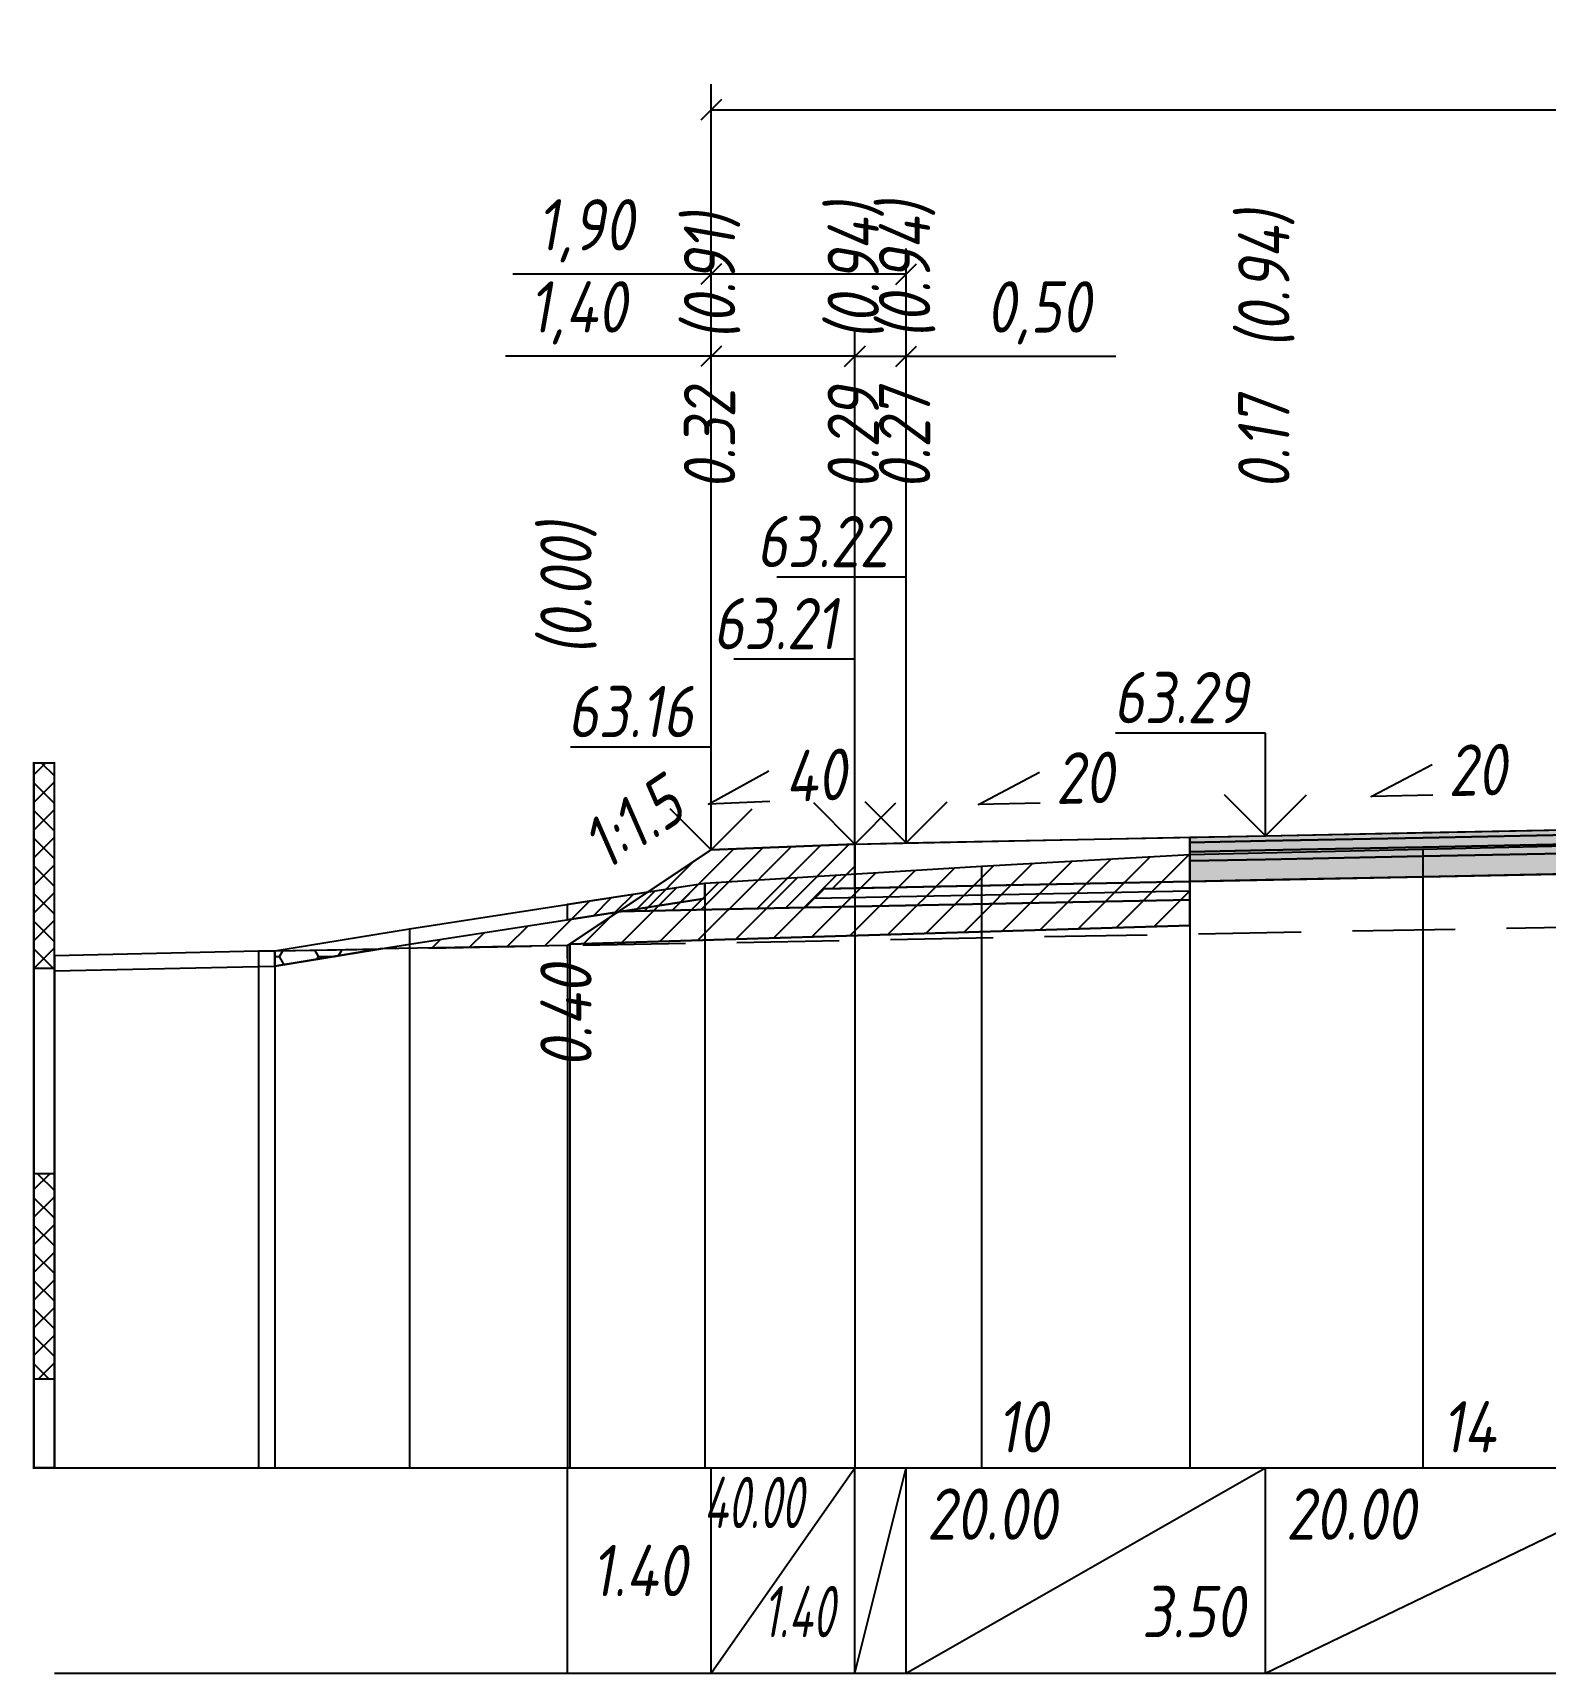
# Model space of a CAD drawing. Extents: x -717 to 1451, y -133302 to 233.
# Drawn here: x 78.9 to 152.6, y -46020 to -45940.1 of the extents above; entities that cross this region are included whole.
import ezdxf
from ezdxf.enums import TextEntityAlignment as Align

# ---------------------------------------------------------------- set-up
doc = ezdxf.new("R2010")
doc.units = 0
doc.linetypes.add('штриховая', pattern=[0.75, 0.5, -0.25])
for name, color, linetype in [('Интерполированный поперечник', 2, 'Continuous'), ('Код_514', 1, 'Continuous'), ('Контур_0', 7, 'Continuous'), ('Контур_2521', 7, 'Continuous'), ('Контур_2564', 7, 'Continuous'), ('Контур_2660', 7, 'Continuous'), ('Контур_2665', 7, 'Continuous'), ('Контур_400', 7, 'Continuous'), ('Контур_508', 7, 'Continuous'), ('Контур_512', 7, 'Continuous'), ('Контур_513', 7, 'Continuous'), ('Контур_818', 7, 'Continuous'), ('Красный поперечник', 1, 'Continuous'), ('Линейка абсолютных высот', 7, 'Continuous'), ('Объём_2501', 7, 'Continuous'), ('Объём_2564', 7, 'Continuous'), ('Объём_2650', 7, 'Continuous'), ('Объём_2660', 7, 'Continuous'), ('Объём_2661', 7, 'Continuous'), ('Объём_2663', 7, 'Continuous'), ('Объём_2665', 7, 'Continuous'), ('Объём_2666', 7, 'Continuous'), ('Объём_2753', 7, 'Continuous'), ('Откосы', 7, 'Continuous'), ('Отметки покрытия', 7, 'Continuous'), ('Рабочие отметки', 7, 'Continuous'), ('Рабочие отметки доп.', 7, 'Continuous'), ('Слои выравнивания', 7, 'Continuous'), ('Таблица', 7, 'Continuous'), ('Уклоны проезжей части', 7, 'Continuous'), ('Черный поперечник', 3, 'Continuous')]:
    doc.layers.add(name, color=color, linetype=linetype)
for name, color, linetype, true_color in [('Контур_2540', 2, 'Continuous', 0xffff00), ('Контур_2560', 2, 'Continuous', 0xffff00), ('Контур_2561', 7, 'Continuous', 0xff8040), ('Контур_2562', 3, 'Continuous', 0x00ff00), ('Контур_2563', 7, 'Continuous', 0xff8000), ('Контур_2570', 7, 'Continuous', 0x80ff00), ('Контур_2725', 7, 'Continuous', 0x323232), ('Контур_2736', 4, 'Continuous', 0x00ffff), ('Контур_2737', 4, 'Continuous', 0x00ffff), ('Контур_2738', 4, 'Continuous', 0x00ffff), ('Контур_2739', 4, 'Continuous', 0x00ffff), ('Контур_2741', 4, 'Continuous', 0x00ffff), ('Контур_2742', 4, 'Continuous', 0x00ffff), ('Контур_2743', 4, 'Continuous', 0x00ffff), ('Контур_2744', 7, 'Continuous', 0xa4ffff), ('Контур_2745', 7, 'Continuous', 0xa4ffff), ('Контур_2747', 4, 'Continuous', 0x00ffff), ('Контур_2748', 4, 'Continuous', 0x00ffff), ('Контур_2749', 4, 'Continuous', 0x00ffff), ('Контур_2750', 4, 'Continuous', 0x00ffff), ('Контур_2751', 4, 'Continuous', 0x00ffff), ('Контур_2752', 4, 'Continuous', 0x00ffff), ('Контур_2760', 7, 'Continuous', 0x323232), ('Контур_2761', 7, 'Continuous', 0x323232), ('Контур_2762', 7, 'Continuous', 0x323232), ('Контур_2763', 7, 'Continuous', 0x323232), ('Контур_402', 7, 'Continuous', 0xff6464), ('Контур_703', 4, 'Continuous', 0x00ffff), ('Контур_705', 4, 'Continuous', 0x00ffff), ('Контур_707', 4, 'Continuous', 0x00ffff), ('Контур_720', 131, 'Continuous', 0xaaffff), ('Объём_2500', 7, 'Continuous', 0xc0c0c0), ('Объём_2520', 7, 'Continuous', 0x80ffff), ('Объём_2540', 2, 'Continuous', 0xffff00), ('Объём_2560', 2, 'Continuous', 0xffff00), ('Объём_2561', 7, 'Continuous', 0xff8040), ('Объём_2562', 3, 'Continuous', 0x00ff00), ('Объём_2563', 7, 'Continuous', 0xff8000), ('Объём_2570', 7, 'Continuous', 0x80ff00), ('Объём_2600', 7, 'Continuous', 0x808000), ('Объём_2746', 2, 'Continuous', 0xffff00)]:
    doc.layers.add(name, color=color, linetype=linetype, true_color=true_color)
doc.styles.get("Standard").update_dxf_attribs({"font": 'txt', "height": 2.5})
doc.styles.add('М', font='romand.shx', dxfattribs={"width": 0.8, "oblique": 10, "height": 2.5})
doc.dimstyles.new('ISO-25', dxfattribs={"dimtxt": 2.5, "dimasz": 2.5, "dimexe": 1.25, "dimexo": 0.625, "dimtad": 1, "dimtxsty": 'Standard', "dimcen": 2.5, "dimadec": 0, "dimazin": 0, "dimtfac": 1, "dimtmove": 0, "dimatfit": 3, "dimfxl": 1, "dimarcsym": 0})
pattern_1 = [(45.0000013, (0, 0), (-0.67351924, 0.673519211), []), (135.0000003, (0, 0), (-0.673519222, -0.67351923), [])]

# ---------------------------------------------------------------- blocks, each defined once
blk = doc.blocks.new('_Oblique')
at = {"color": 0, "linetype": 'ByBlock', "lineweight": -2}
blk.add_line((-0.5, -0.5), (0.5, 0.5), dxfattribs=at)
blk = doc.blocks.new('*D1083')
at = {"color": 0, "lineweight": -2, "transparency": 16777216}
for p, q in [((111.994, -45979.335), (111.994, -45954.615)), ((118.994, -45979.055), (118.994, -45954.615)), ((111.994, -45955.865), (101.969, -45955.865)), ((118.994, -45955.865), (111.994, -45955.865))]:
    blk.add_line(p, q, dxfattribs=at)
at = {"layer": 'Defpoints', "color": 0, "transparency": 16777216}
for p in [(118.994, -45955.865), (118.994, -45979.68), (111.994, -45979.96)]:
    blk.add_point(p, dxfattribs=at)
at = {"color": 0, "lineweight": -2, "transparency": 16777216, "rotation": 180}
blk.add_blockref('_Oblique', (111.994, -45955.865), dxfattribs=at)
at = {"color": 0, "lineweight": -2, "transparency": 16777216}
blk.add_blockref('_Oblique', (118.994, -45955.865), dxfattribs=at)
at = {"color": 0, "transparency": 16777216, "insert": (105.509, -45953.752), "char_height": 2.5, "width": 8.75, "attachment_point": 5, "style": 'М'}
blk.add_mtext('1,40', dxfattribs=at)
blk = doc.blocks.new('*D1085')
at = {"color": 0, "lineweight": -2, "transparency": 16777216}
for p, q in [((118.994, -45979.055), (118.994, -45954.615)), ((121.494, -45979.005), (121.494, -45954.615)), ((118.994, -45955.865), (121.494, -45955.865)), ((121.494, -45955.865), (131.708, -45955.865))]:
    blk.add_line(p, q, dxfattribs=at)
at = {"layer": 'Defpoints', "color": 0, "transparency": 16777216}
for p in [(121.494, -45955.865), (118.994, -45979.68), (121.494, -45979.63)]:
    blk.add_point(p, dxfattribs=at)
at = {"color": 0, "lineweight": -2, "transparency": 16777216, "rotation": 180}
blk.add_blockref('_Oblique', (118.994, -45955.865), dxfattribs=at)
at = {"color": 0, "lineweight": -2, "transparency": 16777216}
blk.add_blockref('_Oblique', (121.494, -45955.865), dxfattribs=at)
at = {"color": 0, "transparency": 16777216, "insert": (127.946, -45953.752), "char_height": 2.5, "width": 9.16667, "attachment_point": 5, "style": 'М'}
blk.add_mtext('0,50', dxfattribs=at)
blk = doc.blocks.new('*D1088')
at = {"color": 0, "lineweight": -2, "transparency": 16777216}
for p, q in [((111.994, -45979.335), (111.994, -45950.615)), ((121.494, -45979.005), (121.494, -45950.615)), ((111.994, -45951.865), (102.332, -45951.865)), ((121.494, -45951.865), (111.994, -45951.865))]:
    blk.add_line(p, q, dxfattribs=at)
at = {"layer": 'Defpoints', "color": 0, "transparency": 16777216}
for p in [(121.494, -45951.865), (121.494, -45979.63), (111.994, -45979.96)]:
    blk.add_point(p, dxfattribs=at)
at = {"color": 0, "lineweight": -2, "transparency": 16777216, "rotation": 180}
blk.add_blockref('_Oblique', (111.994, -45951.865), dxfattribs=at)
at = {"color": 0, "lineweight": -2, "transparency": 16777216}
blk.add_blockref('_Oblique', (121.494, -45951.865), dxfattribs=at)
at = {"color": 0, "transparency": 16777216, "insert": (105.872, -45949.752), "char_height": 2.5, "width": 8.75, "attachment_point": 5, "style": 'М'}
blk.add_mtext('1,90', dxfattribs=at)
blk = doc.blocks.new('*D1089')
at = {"color": 0, "lineweight": -2, "transparency": 16777216}
for p, q in [((111.994, -45979.335), (111.994, -45942.615)), ((207.494, -45979.335), (207.494, -45942.615)), ((111.994, -45943.865), (207.494, -45943.865))]:
    blk.add_line(p, q, dxfattribs=at)
at = {"layer": 'Defpoints', "color": 0, "transparency": 16777216}
for p in [(207.494, -45943.865), (111.994, -45979.96), (207.494, -45979.96)]:
    blk.add_point(p, dxfattribs=at)
at = {"color": 0, "lineweight": -2, "transparency": 16777216, "rotation": 180}
blk.add_blockref('_Oblique', (111.994, -45943.865), dxfattribs=at)
at = {"color": 0, "lineweight": -2, "transparency": 16777216}
blk.add_blockref('_Oblique', (207.494, -45943.865), dxfattribs=at)
at = {"color": 0, "transparency": 16777216, "insert": (159.744, -45941.752), "char_height": 2.5, "width": 10.41667, "attachment_point": 5, "style": 'М'}
blk.add_mtext('19,10', dxfattribs=at)

msp = doc.modelspace()

# ---------------------------------------------------------------- hatches: boundary and pattern name
at = {"layer": 'Линейка абсолютных высот'}
h = msp.add_hatch(dxfattribs=at)
h.set_pattern_fill('ANSI37', scale=0.3, style=0)
h.set_pattern_definition(pattern_1)
h.paths.add_polyline_path([(80, -45985.673), (80, -45975.673), (79, -45975.673), (79, -45985.673)])
h = msp.add_hatch(dxfattribs=at)
h.set_pattern_fill('ANSI37', scale=0.3, style=0)
h.set_pattern_definition(pattern_1)
h.paths.add_polyline_path([(80, -46005.673), (80, -45995.673), (79, -45995.673), (79, -46005.673)])
at = {"layer": 'Объём_2563'}
h = msp.add_hatch(dxfattribs=at)
h.set_pattern_fill('ANSI31', color=256, scale=0.3)
h.paths.add_polyline_path([(111.994, -45979.898), (118.994, -45979.618), (118.994, -45981.768), (117.494, -45981.798), (116.576, -45982.716), (107.494, -45982.898)])
at = {"layer": 'Объём_2570'}
h = msp.add_hatch(dxfattribs=at)
h.set_pattern_fill('ANSI31', color=256, scale=0.2)
h.paths.add_polyline_path([(111.692, -45982.267), (105, -45983.303), (105, -45982.553), (111.692, -45981.517)])
at = {"layer": 'Объём_2600'}
h = msp.add_hatch(dxfattribs=at)
h.set_pattern_fill('ANSI31', color=6, scale=0.4)
h.paths.add_polyline_path([(125.168, -45980.698), (135.314, -45980.126), (135.314, -45983.585), (105.103, -45984.492), (105, -45984.56), (95.879, -45984.729), (97.305, -45984.495), (111.692, -45982.267), (111.692, -45981.517)])
h = msp.add_hatch(dxfattribs=at)
h.set_pattern_fill('HONEY', color=5, scale=0.3)
h.paths.add_polyline_path([(90.743, -45985.574), (90.743, -45984.824), (95.879, -45984.729)])
at = {"layer": 'Слои выравнивания'}
for color, points in [(2, [(135.314, -45979.291), (138.994, -45979.218), (146.661, -45979.064), (158.539, -45978.827), (159.744, -45978.803), (159.744, -45979.053), (158.539, -45979.077), (146.661, -45979.314), (138.994, -45979.468), (135.314, -45979.541)]), (3, [(135.314, -45979.541), (138.994, -45979.468), (146.661, -45979.314), (158.539, -45979.077), (159.744, -45979.053), (159.744, -45979.503), (158.539, -45979.527), (146.661, -45979.764), (138.994, -45979.918), (135.314, -45979.991)]), (4, [(135.314, -45979.991), (138.994, -45979.918), (146.661, -45979.764), (158.539, -45979.527), (159.744, -45979.503), (159.744, -45979.953), (158.539, -45979.977), (146.661, -45980.214), (138.994, -45980.368), (135.314, -45980.441)]), (5, [(135.314, -45980.441), (138.994, -45980.368), (146.661, -45980.214), (158.539, -45979.977), (159.744, -45979.953), (159.744, -45980.953), (158.539, -45980.977), (146.661, -45981.214), (138.994, -45981.368), (135.314, -45981.441)])]:
    msp.add_hatch(color=color, dxfattribs=at).paths.add_polyline_path(points)

# ---------------------------------------------------------------- linework, layer by layer
at = {"layer": 'Интерполированный поперечник', "linetype": 'штриховая', "ltscale": 10, "flags": 128}
msp.add_lwpolyline([(90.743, -45984.824), (211.981, -45982.58)], dxfattribs=at)
at = {"layer": 'Код_514'}
for p, q in [((105, -46020), (105, -46010)), ((111.994, -46020), (111.994, -46010)), ((111.994, -46020), (118.994, -46010)), ((118.994, -46020), (118.994, -46010)), ((118.994, -46020), (121.494, -46010)), ((121.494, -46020), (121.494, -46010)), ((121.494, -46020), (138.994, -46010)), ((138.994, -46020), (138.994, -46010)), ((138.994, -46020), (159.744, -46010))]:
    msp.add_line(p, q, dxfattribs=at)
at = {"layer": 'Контур_0', "flags": 128}
for points in [[(121.494, -45981.718), (118.994, -45981.768), (118.994, -45979.618), (135.314, -45979.291), (135.314, -45981.441), (121.494, -45981.718), (121.494, -45981.718)], [(111.994, -45979.898), (105, -45984.56), (105, -45984.56), (105, -45984.56), (105, -45984.56), (105, -45984.56), (105, -45984.56), (105, -45984.56), (105, -45984.56), (105, -45984.56), (105, -45984.56), (105, -45984.56), (105, -45984.56), (105, -45984.56), (105, -45984.56), (105, -45985.199)], [(111.994, -45979.898), (105, -45984.56), (105, -45984.56), (105, -45984.56), (105, -45984.56), (105, -45984.56), (105, -45984.56), (105, -45984.56), (105, -45984.56), (105, -45984.56), (105, -45984.56), (105, -45984.56), (105, -45984.56), (105, -45984.56), (105, -45984.56), (105, -45985.199), (105, -45985.199), (105, -45984.56), (105, -45984.56), (105, -45984.56), (105, -45984.56), (105, -45984.56), (105, -45984.56), (105, -45984.56), (105, -45984.56), (105, -45984.56), (105, -45984.56), (105, -45984.56), (105, -45984.56), (105, -45984.56)], [(117.494, -45981.798), (135.314, -45981.441), (135.314, -45982.341), (116.576, -45982.716), (117.494, -45981.798), (117.494, -45981.798)], [(107.494, -45982.898), (116.576, -45982.716), (117.494, -45981.798), (118.994, -45981.768)]]:
    msp.add_lwpolyline(points, dxfattribs=at)
at = {"layer": 'Контур_2521', "color": 250, "flags": 128}
msp.add_lwpolyline([(117.035, -45982.257), (135.314, -45981.891)], dxfattribs=at)
at = {"layer": 'Контур_2540', "flags": 128}
msp.add_lwpolyline([(116.576, -45982.716), (135.314, -45982.341), (135.314, -45983.585), (105.103, -45984.492), (107.494, -45982.898), (116.576, -45982.716), (116.576, -45982.716)], dxfattribs=at)
at = {"layer": 'Контур_2560', "flags": 128}
msp.add_lwpolyline([(111.994, -45979.898), (111.994, -45979.898), (111.994, -45979.898), (118.994, -45979.618)], dxfattribs=at)
at = {"layer": 'Контур_2561', "flags": 128}
msp.add_lwpolyline([(118.994, -45979.618), (118.994, -45979.618), (111.994, -45979.898), (111.994, -45979.898), (118.994, -45979.618)], dxfattribs=at)
at = {"layer": 'Контур_2562', "flags": 128}
msp.add_lwpolyline([(111.994, -45979.898), (111.994, -45979.898), (111.994, -45979.898), (111.994, -45979.898), (111.994, -45979.898)], dxfattribs=at)
at = {"layer": 'Контур_2563', "flags": 128}
msp.add_lwpolyline([(111.994, -45979.898), (118.994, -45979.618), (118.994, -45981.768), (117.494, -45981.798), (116.576, -45982.716), (107.494, -45982.898), (111.994, -45979.898), (111.994, -45979.898)], dxfattribs=at)
at = {"layer": 'Контур_2564', "flags": 128}
msp.add_lwpolyline([(111.994, -45979.898), (118.994, -45979.618)], dxfattribs=at)
at = {"layer": 'Контур_2570', "flags": 128}
msp.add_lwpolyline([(80, -45985.794), (89.952, -45985.576), (90.743, -45985.574), (90.743, -45985.574), (97.305, -45984.495), (111.692, -45982.267), (111.692, -45981.517), (125.168, -45980.698), (135.314, -45980.126), (146.661, -45979.869), (158.539, -45979.594), (159.744, -45979.608), (168.992, -45979.715), (180.336, -45979.839), (194.356, -45980.77), (205.773, -45981.367), (205.773, -45982.117), (207.655, -45982.449), (211.981, -45983.33), (211.981, -45983.33), (226.391, -45982.493), (243.969, -45981.523), (262.995, -45981.115)], dxfattribs=at)
at = {"layer": 'Контур_2660', "flags": 128}
msp.add_lwpolyline([(105.103, -45984.492), (135.314, -45983.585)], dxfattribs=at)
at = {"layer": 'Контур_2665', "flags": 128}
msp.add_lwpolyline([(111.994, -45979.898), (111.994, -45979.898)], dxfattribs=at)
at = {"layer": 'Контур_2725', "flags": 128}
msp.add_lwpolyline([(135.314, -45981.441), (138.994, -45981.368), (146.661, -45981.214), (158.539, -45980.977), (159.744, -45980.953), (168.992, -45981.137), (172.001, -45981.198), (180.336, -45981.364)], dxfattribs=at)
at = {"layer": 'Контур_2736', "flags": 128}
msp.add_lwpolyline([(111.994, -45979.898), (105, -45984.56)], dxfattribs=at)
at = {"layer": 'Контур_2737', "flags": 128}
msp.add_lwpolyline([(105, -45984.56), (105, -45984.56)], dxfattribs=at)
at = {"layer": 'Контур_2738', "flags": 128}
msp.add_lwpolyline([(105, -45984.56), (105, -45984.56)], dxfattribs=at)
at = {"layer": 'Контур_2739', "flags": 128}
msp.add_lwpolyline([(105, -45984.56), (105, -45984.56)], dxfattribs=at)
at = {"layer": 'Контур_2741', "flags": 128}
msp.add_lwpolyline([(105, -45984.56), (105, -45984.56)], dxfattribs=at)
at = {"layer": 'Контур_2742', "flags": 128}
msp.add_lwpolyline([(105, -45984.56), (105, -45984.56)], dxfattribs=at)
at = {"layer": 'Контур_2743', "flags": 128}
msp.add_lwpolyline([(105, -45984.56), (105, -45984.56)], dxfattribs=at)
at = {"layer": 'Контур_2744', "flags": 128}
msp.add_lwpolyline([(105, -45984.56), (105, -45984.56)], dxfattribs=at)
msp.add_lwpolyline([(105, -45984.56), (105, -45984.56)], dxfattribs=at)
msp.add_lwpolyline([(105, -45984.56), (105, -45984.56)], dxfattribs=at)
msp.add_lwpolyline([(105, -45984.56), (105, -45984.56)], dxfattribs=at)
msp.add_lwpolyline([(105, -45984.56), (105, -45984.56)], dxfattribs=at)
msp.add_lwpolyline([(105, -45984.56), (105, -45984.56)], dxfattribs=at)
at = {"layer": 'Контур_2745', "flags": 128}
msp.add_lwpolyline([(105, -45984.56), (105, -45984.56)], dxfattribs=at)
msp.add_lwpolyline([(105, -45984.56), (105, -45984.56)], dxfattribs=at)
msp.add_lwpolyline([(105, -45984.56), (105, -45984.56)], dxfattribs=at)
msp.add_lwpolyline([(105, -45984.56), (105, -45984.56)], dxfattribs=at)
msp.add_lwpolyline([(105, -45984.56), (105, -45984.56)], dxfattribs=at)
msp.add_lwpolyline([(105, -45984.56), (105, -45984.56)], dxfattribs=at)
at = {"layer": 'Контур_2747', "flags": 128}
msp.add_lwpolyline([(105, -45984.56), (105, -45984.56)], dxfattribs=at)
at = {"layer": 'Контур_2748', "flags": 128}
msp.add_lwpolyline([(105, -45984.56), (105, -45984.56)], dxfattribs=at)
at = {"layer": 'Контур_2749', "flags": 128}
msp.add_lwpolyline([(105, -45984.56), (105, -45984.56)], dxfattribs=at)
at = {"layer": 'Контур_2750', "flags": 128}
msp.add_lwpolyline([(105, -45984.56), (105, -45984.56)], dxfattribs=at)
at = {"layer": 'Контур_2751', "flags": 128}
msp.add_lwpolyline([(105, -45984.56), (105, -45984.56)], dxfattribs=at)
at = {"layer": 'Контур_2752', "flags": 128}
msp.add_lwpolyline([(105, -45984.56), (105, -45984.56)], dxfattribs=at)
at = {"layer": 'Контур_2760', "flags": 128}
msp.add_lwpolyline([(135.314, -45979.291), (138.994, -45979.218), (146.661, -45979.064), (158.539, -45978.827), (159.744, -45978.803), (168.992, -45978.987), (172.001, -45979.048), (180.336, -45979.214)], dxfattribs=at)
at = {"layer": 'Контур_2761', "flags": 128}
msp.add_lwpolyline([(135.314, -45979.541), (138.994, -45979.468), (146.661, -45979.314), (158.539, -45979.077), (159.744, -45979.053), (168.992, -45979.237), (172.001, -45979.298), (180.336, -45979.464)], dxfattribs=at)
at = {"layer": 'Контур_2762', "flags": 128}
msp.add_lwpolyline([(135.314, -45979.991), (138.994, -45979.918), (146.661, -45979.764), (158.539, -45979.527), (159.744, -45979.503), (168.992, -45979.687), (172.001, -45979.748), (180.336, -45979.914)], dxfattribs=at)
at = {"layer": 'Контур_2763', "flags": 128}
msp.add_lwpolyline([(135.314, -45980.441), (138.994, -45980.368), (146.661, -45980.214), (158.539, -45979.977), (159.744, -45979.953), (168.992, -45980.137), (172.001, -45980.198), (180.336, -45980.364)], dxfattribs=at)
at = {"layer": 'Контур_400', "flags": 128}
msp.add_lwpolyline([(118.994, -45979.618), (121.494, -45979.568), (121.494, -45979.568), (121.494, -45979.568), (121.494, -45979.568), (121.494, -45979.568), (121.494, -45979.568), (138.994, -45979.218), (159.744, -45978.803)], dxfattribs=at)
at = {"layer": 'Контур_402', "flags": 128}
msp.add_lwpolyline([(105.103, -45984.492), (135.314, -45983.585), (135.314, -45981.441), (159.744, -45980.953), (180.336, -45981.364), (180.336, -45983.47), (214.386, -45984.492)], dxfattribs=at)
at = {"layer": 'Контур_508', "flags": 128}
msp.add_lwpolyline([(105, -45984.56), (105.103, -45984.492), (135.314, -45983.585), (135.314, -45981.441), (159.744, -45980.953), (180.336, -45981.364), (180.336, -45983.47), (214.386, -45984.492), (222.648, -45990), (224.648, -45990), (237.995, -45981.102)], dxfattribs=at)
at = {"layer": 'Контур_512', "flags": 128}
msp.add_lwpolyline([(105, -45984.56), (105.103, -45984.492), (135.314, -45983.585)], dxfattribs=at)
at = {"layer": 'Контур_513', "flags": 128}
msp.add_lwpolyline([(105, -45984.56), (105.103, -45984.492), (135.314, -45983.585), (135.314, -45981.441), (159.744, -45980.953), (180.336, -45981.364), (180.336, -45983.47), (214.386, -45984.492), (222.648, -45990), (224.648, -45990), (237.995, -45981.102)], dxfattribs=at)
at = {"layer": 'Контур_703', "flags": 128}
for points in [[(111.994, -45979.898), (105, -45984.56)], [(105, -45984.56), (105, -45985.199)]]:
    msp.add_lwpolyline(points, dxfattribs=at)
at = {"layer": 'Контур_705', "flags": 128}
msp.add_lwpolyline([(105, -45984.56), (105, -45984.56)], dxfattribs=at)
at = {"layer": 'Контур_707', "flags": 128}
msp.add_lwpolyline([(105, -45985.199), (105, -45984.56)], dxfattribs=at)
at = {"layer": 'Контур_720', "flags": 128}
msp.add_lwpolyline([(105, -45985.199), (105, -45985.199)], dxfattribs=at)
at = {"layer": 'Контур_818', "flags": 128}
msp.add_lwpolyline([(105, -45983.303), (111.692, -45982.267), (111.692, -45981.517), (125.168, -45980.698), (135.314, -45980.126), (146.661, -45979.869), (158.539, -45979.594), (159.744, -45979.608), (168.992, -45979.715), (180.336, -45979.839), (194.356, -45980.77), (205.773, -45981.367), (205.773, -45982.117), (207.655, -45982.449), (211.981, -45983.33), (211.981, -45983.33), (226.391, -45982.493), (237.995, -45981.852)], dxfattribs=at)
at = {"layer": 'Красный поперечник'}
for p, q in [((138.994, -45979.218), (159.744, -45978.803)), ((111.994, -45979.898), (118.994, -45979.618)), ((118.994, -45979.618), (121.494, -45979.568)), ((121.494, -45979.568), (138.994, -45979.218)), ((105, -45984.56), (111.994, -45979.898)), ((135.314, -45983.585), (135.314, -46010)), ((105, -45984.56), (105, -46010)), ((105.103, -45984.492), (105.103, -46010))]:
    msp.add_line(p, q, dxfattribs=at)
at = {"layer": 'Линейка абсолютных высот', "color": 7, "const_width": 0.1, "flags": 128}
for points in [[(80, -45985.673), (80, -45975.673), (79, -45975.673), (79, -45985.673), (80, -45985.673)], [(80, -45995.673), (80, -45985.673), (79, -45985.673), (79, -45995.673), (80, -45995.673)], [(80, -46005.673), (80, -45995.673), (79, -45995.673), (79, -46005.673), (80, -46005.673)], [(80, -46010), (80, -46005.673), (79, -46005.673), (79, -46010), (80, -46010)]]:
    msp.add_lwpolyline(points, dxfattribs=at)
at = {"layer": 'Объём_2500', "flags": 128}
msp.add_lwpolyline([(121.494, -45981.718), (118.994, -45981.768), (118.994, -45979.618), (135.314, -45979.291), (135.314, -45981.441), (121.494, -45981.718), (121.494, -45981.718)], dxfattribs=at)
at = {"layer": 'Объём_2501', "flags": 128}
msp.add_lwpolyline([(118.994, -45979.618), (121.494, -45979.568), (121.494, -45979.568), (121.494, -45979.568), (121.494, -45979.568), (121.494, -45979.568), (121.494, -45979.568), (138.994, -45979.218), (159.744, -45978.803)], dxfattribs=at)
at = {"layer": 'Объём_2520', "color": 250, "flags": 128}
msp.add_lwpolyline([(117.494, -45981.798), (135.314, -45981.441), (135.314, -45982.341), (116.576, -45982.716), (117.494, -45981.798), (117.494, -45981.798)], dxfattribs=at)
at = {"layer": 'Объём_2540', "flags": 128}
msp.add_lwpolyline([(116.576, -45982.716), (135.314, -45982.341), (135.314, -45983.585), (105.103, -45984.492), (107.494, -45982.898), (116.576, -45982.716), (116.576, -45982.716)], dxfattribs=at)
at = {"layer": 'Объём_2560', "flags": 128}
msp.add_lwpolyline([(111.994, -45979.898), (111.994, -45979.898), (111.994, -45979.898), (118.994, -45979.618)], dxfattribs=at)
at = {"layer": 'Объём_2561', "flags": 128}
msp.add_lwpolyline([(118.994, -45979.618), (118.994, -45979.618), (111.994, -45979.898), (111.994, -45979.898), (118.994, -45979.618)], dxfattribs=at)
at = {"layer": 'Объём_2562', "flags": 128}
msp.add_lwpolyline([(111.994, -45979.898), (111.994, -45979.898), (111.994, -45979.898), (111.994, -45979.898), (111.994, -45979.898)], dxfattribs=at)
at = {"layer": 'Объём_2563', "color": 250, "flags": 128}
msp.add_lwpolyline([(111.994, -45979.898), (118.994, -45979.618), (118.994, -45981.768), (117.494, -45981.798), (116.576, -45982.716), (107.494, -45982.898), (111.994, -45979.898), (111.994, -45979.898)], dxfattribs=at)
at = {"layer": 'Объём_2564', "flags": 128}
msp.add_lwpolyline([(111.994, -45979.898), (118.994, -45979.618)], dxfattribs=at)
at = {"layer": 'Объём_2570', "flags": 128}
msp.add_lwpolyline([(111.692, -45982.267), (105, -45983.303), (105, -45982.553), (111.692, -45981.517), (111.692, -45982.267), (111.692, -45982.267)], dxfattribs=at)
at = {"layer": 'Объём_2600', "color": 5, "flags": 128}
msp.add_lwpolyline([(90.743, -45985.574), (90.743, -45984.824), (95.879, -45984.729), (90.743, -45985.574), (90.743, -45985.574)], dxfattribs=at)
at = {"layer": 'Объём_2650', "color": 6, "flags": 128}
msp.add_lwpolyline([(125.168, -45980.698), (135.314, -45980.126), (135.314, -45983.585), (105.103, -45984.492), (105, -45984.56), (95.879, -45984.729), (97.305, -45984.495), (111.692, -45982.267), (111.692, -45981.517), (125.168, -45980.698), (125.168, -45980.698)], dxfattribs=at)
at = {"layer": 'Объём_2660', "flags": 128}
msp.add_lwpolyline([(105.103, -45984.492), (135.314, -45983.585)], dxfattribs=at)
at = {"layer": 'Объём_2661', "flags": 128}
msp.add_lwpolyline([(111.994, -45979.898), (105, -45984.56)], dxfattribs=at)
at = {"layer": 'Объём_2663', "flags": 128}
msp.add_lwpolyline([(105, -45984.56), (105, -45985.199), (105, -45984.56)], dxfattribs=at)
at = {"layer": 'Объём_2665', "flags": 128}
msp.add_lwpolyline([(111.994, -45979.898), (111.994, -45979.898)], dxfattribs=at)
at = {"layer": 'Объём_2666', "flags": 128}
msp.add_lwpolyline([(111.994, -45979.898), (105, -45984.56)], dxfattribs=at)
at = {"layer": 'Объём_2746', "flags": 128}
msp.add_lwpolyline([(111.692, -45982.267), (111.692, -45981.517), (125.168, -45980.698), (135.314, -45980.126), (135.314, -45983.585), (105.103, -45984.492), (107.457, -45982.923), (111.692, -45982.267), (111.692, -45982.267)], dxfattribs=at)
at = {"layer": 'Объём_2753', "flags": 128}
msp.add_lwpolyline([(135.314, -45979.291), (135.314, -45979.291)], dxfattribs=at)
at = {"layer": 'Откосы', "color": 1, "flags": 128}
for points in [[(147.144, -45977.243), (144.144, -45977.303), (147.114, -45975.744)], [(114.858, -45977.552), (111.86, -45977.672), (114.798, -45976.053)], [(128.019, -45977.626), (125.019, -45977.686), (127.989, -45976.126)]]:
    msp.add_lwpolyline(points, dxfattribs=at)
at = {"layer": 'Отметки покрытия', "color": 1}
for p, q in [((121.494, -45966.618), (115.194, -45966.618)), ((121.494, -45979.568), (121.494, -45966.618)), ((118.994, -45970.618), (113.094, -45970.618)), ((118.994, -45979.618), (118.994, -45970.618)), ((138.994, -45974.218), (131.694, -45974.218)), ((138.994, -45979.218), (138.994, -45974.218)), ((111.994, -45974.898), (105.144, -45974.898)), ((111.994, -45979.898), (111.994, -45974.898)), ((138.994, -45979.218), (136.994, -45977.218)), ((138.994, -45979.218), (140.994, -45977.218)), ((111.994, -45979.898), (109.994, -45977.898)), ((111.994, -45979.898), (113.994, -45977.898)), ((118.994, -45979.618), (116.994, -45977.618)), ((118.994, -45979.618), (120.994, -45977.618)), ((121.494, -45979.568), (119.494, -45977.568)), ((121.494, -45979.568), (123.494, -45977.568))]:
    msp.add_line(p, q, dxfattribs=at)
at = {"layer": 'Слои выравнивания'}
for p, q in [((118.994, -45979.618), (118.994, -46010)), ((135.314, -45979.291), (135.314, -46010))]:
    msp.add_line(p, q, dxfattribs=at)
at = {"layer": 'Слои выравнивания', "color": 2, "flags": 128}
msp.add_lwpolyline([(135.314, -45979.291), (138.994, -45979.218), (146.661, -45979.064), (158.539, -45978.827), (159.744, -45978.803), (159.744, -45979.053), (158.539, -45979.077), (146.661, -45979.314), (138.994, -45979.468), (135.314, -45979.541)], close=True, dxfattribs=at)
at = {"layer": 'Слои выравнивания', "color": 3, "flags": 128}
msp.add_lwpolyline([(135.314, -45979.541), (138.994, -45979.468), (146.661, -45979.314), (158.539, -45979.077), (159.744, -45979.053), (159.744, -45979.503), (158.539, -45979.527), (146.661, -45979.764), (138.994, -45979.918), (135.314, -45979.991)], close=True, dxfattribs=at)
at = {"layer": 'Слои выравнивания', "color": 4, "flags": 128}
msp.add_lwpolyline([(135.314, -45979.991), (138.994, -45979.918), (146.661, -45979.764), (158.539, -45979.527), (159.744, -45979.503), (159.744, -45979.953), (158.539, -45979.977), (146.661, -45980.214), (138.994, -45980.368), (135.314, -45980.441)], close=True, dxfattribs=at)
at = {"layer": 'Слои выравнивания', "color": 5, "flags": 128}
msp.add_lwpolyline([(135.314, -45980.441), (138.994, -45980.368), (146.661, -45980.214), (158.539, -45979.977), (159.744, -45979.953), (159.744, -45980.953), (158.539, -45980.977), (146.661, -45981.214), (138.994, -45981.368), (135.314, -45981.441)], close=True, dxfattribs=at)
at = {"layer": 'Таблица'}
for p, q in [((80, -46010), (262.995, -46010)), ((80, -46020), (262.995, -46020))]:
    msp.add_line(p, q, dxfattribs=at)
at = {"layer": 'Черный поперечник', "color": 7}
for p, q in [((146.661, -45979.869), (146.661, -46010)), ((135.314, -45980.126), (135.314, -46010)), ((125.168, -45980.698), (125.168, -46010)), ((111.692, -45981.517), (111.692, -46010)), ((97.305, -45983.745), (97.305, -46010)), ((80, -45985.044), (80, -46010)), ((89.952, -45984.826), (89.952, -46010)), ((90.743, -45984.824), (90.743, -46010))]:
    msp.add_line(p, q, dxfattribs=at)
at = {"layer": 'Черный поперечник', "flags": 128}
msp.add_lwpolyline([(80, -45985.044), (89.952, -45984.826), (90.743, -45984.824), (97.305, -45983.745), (111.692, -45981.517), (125.168, -45980.698), (135.314, -45980.126), (146.661, -45979.869), (158.539, -45979.594), (159.744, -45979.608), (168.992, -45979.715), (180.336, -45979.839), (194.356, -45980.77), (205.773, -45981.367), (207.655, -45981.699), (211.981, -45982.58), (226.391, -45981.743), (243.969, -45980.773), (262.995, -45980.365)], dxfattribs=at)

# ---------------------------------------------------------------- texts
at = {"layer": 'Код_514', "style": 'М', "oblique": 10}
for s, width, p in [('40.00', 0.6, (111.62, -46010.435)), ('20.00', 0.8, (122.494, -46011)), ('20.00', 0.8, (139.994, -46011))]:
    msp.add_text(s, height=2.5, dxfattribs=dict(at, width=width)).set_placement(p, align=Align.TOP_LEFT)
at = {"layer": 'Код_514', "style": 'М', "oblique": 10, "width": 0.8}
msp.add_text('1.40', height=2.5, dxfattribs=at).set_placement((108.497, -46015), align=Align.MIDDLE_CENTER)
at = {"layer": 'Код_514', "style": 'М', "oblique": 10}
for s, width, p in [('1.40', 0.6, (117.994, -46019)), ('3.50', 0.8, (137.994, -46019))]:
    msp.add_text(s, height=2.5, dxfattribs=dict(at, width=width)).set_placement(p, align=Align.BOTTOM_RIGHT)
at = {"layer": 'Отметки покрытия', "color": 1, "style": 'М', "oblique": 10, "width": 0.8}
for s, p in [('63.22', (120.635, -45966.886)), ('63.21', (118.135, -45970.886)), ('63.29', (138.135, -45974.486)), ('63.16', (111.135, -45975.166))]:
    msp.add_text(s, height=2.5, dxfattribs=at).set_placement(p, align=Align.BOTTOM_RIGHT)
at = {"layer": 'Рабочие отметки', "color": 1, "style": 'М', "oblique": 10, "width": 0.8}
for s, p in [('0.32', (111.916, -45962.368)), ('0.29', (118.916, -45962.368)), ('0.27', (121.416, -45962.368)), ('0.17', (138.916, -45962.368))]:
    msp.add_text(s, height=2.5, rotation=90, dxfattribs=at).set_placement(p, align=Align.MIDDLE_LEFT)
msp.add_text('0.40', height=2.5, rotation=90, dxfattribs=at).set_placement((104.922, -45985.491), align=Align.MIDDLE_RIGHT)
at = {"layer": 'Рабочие отметки доп.', "color": 1, "style": 'М', "oblique": 10, "width": 0.8}
for s, p in [('(0.94)', (118.916, -45955.068)), ('(0.94)', (121.416, -45955.018)), ('(0.94)', (138.916, -45955.468)), ('(0.91)', (111.916, -45955.068)), ('(0.00)', (104.922, -45970.412))]:
    msp.add_text(s, height=2.5, rotation=90, dxfattribs=at).set_placement(p, align=Align.MIDDLE_LEFT)
at = {"layer": 'Слои выравнивания', "style": 'М', "oblique": 10, "width": 0.8}
for s, p in [('10', (127.154, -46010)), ('14', (148.903, -46010))]:
    msp.add_text(s, height=2.5, dxfattribs=at).set_placement(p, align=Align.BOTTOM_CENTER)
at = {"layer": 'Уклоны проезжей части', "color": 1, "style": 'М', "oblique": 10, "width": 0.8}
for s, rotation, p in [('40', 2.29061, (117.162, -45978.268)), ('20', 1.14576, (149.349, -45978.01)), ('20', 1.14576, (130.224, -45978.393)), ('1:1.5', 33.69007, (109.292, -45980.236))]:
    msp.add_text(s, height=2.5, rotation=rotation, dxfattribs=at).set_placement(p, align=Align.BOTTOM_CENTER)

# ---------------------------------------------------------------- dimensions: what is measured, and where the dimension line sits
at = {"color": 5}
dim = msp.add_linear_dim(base=(207.494, -45943.865), p1=(111.994, -45979.96), p2=(207.494, -45979.96), angle=180, dimstyle='ISO-25', override={"dimasz": 1, "dimlfac": 0.2, "dimzin": 0, "dimtxsty": 'М', "dimblk1": 'Oblique', "dimblk2": 'Oblique', "dimsah": 1}, dxfattribs=at)
dim.commit()
dim.dimension.update_dxf_attribs({"geometry": '*D1089', "text_midpoint": (159.744, -45941.752)})
for base, p1, p2, picture, middle in [((121.494, -45951.865), (111.994, -45979.96), (121.494, -45979.63), '*D1088', (105.872, -45951.865)), ((118.994, -45955.865), (111.994, -45979.96), (118.994, -45979.68), '*D1083', (105.509, -45955.865)), ((121.494, -45955.865), (118.994, -45979.68), (121.494, -45979.63), '*D1085', (127.946, -45955.865))]:
    dim = msp.add_linear_dim(base=base, p1=p1, p2=p2, angle=180, dimstyle='ISO-25', override={"dimasz": 1, "dimlfac": 0.2, "dimzin": 0, "dimtxsty": 'М', "dimblk1": 'Oblique', "dimblk2": 'Oblique', "dimsah": 1}, dxfattribs=at)
    dim.commit()
    dim.dimension.update_dxf_attribs({"geometry": picture, "text_midpoint": middle, "dimtype": 160})

doc.saveas('drawing.dxf')
